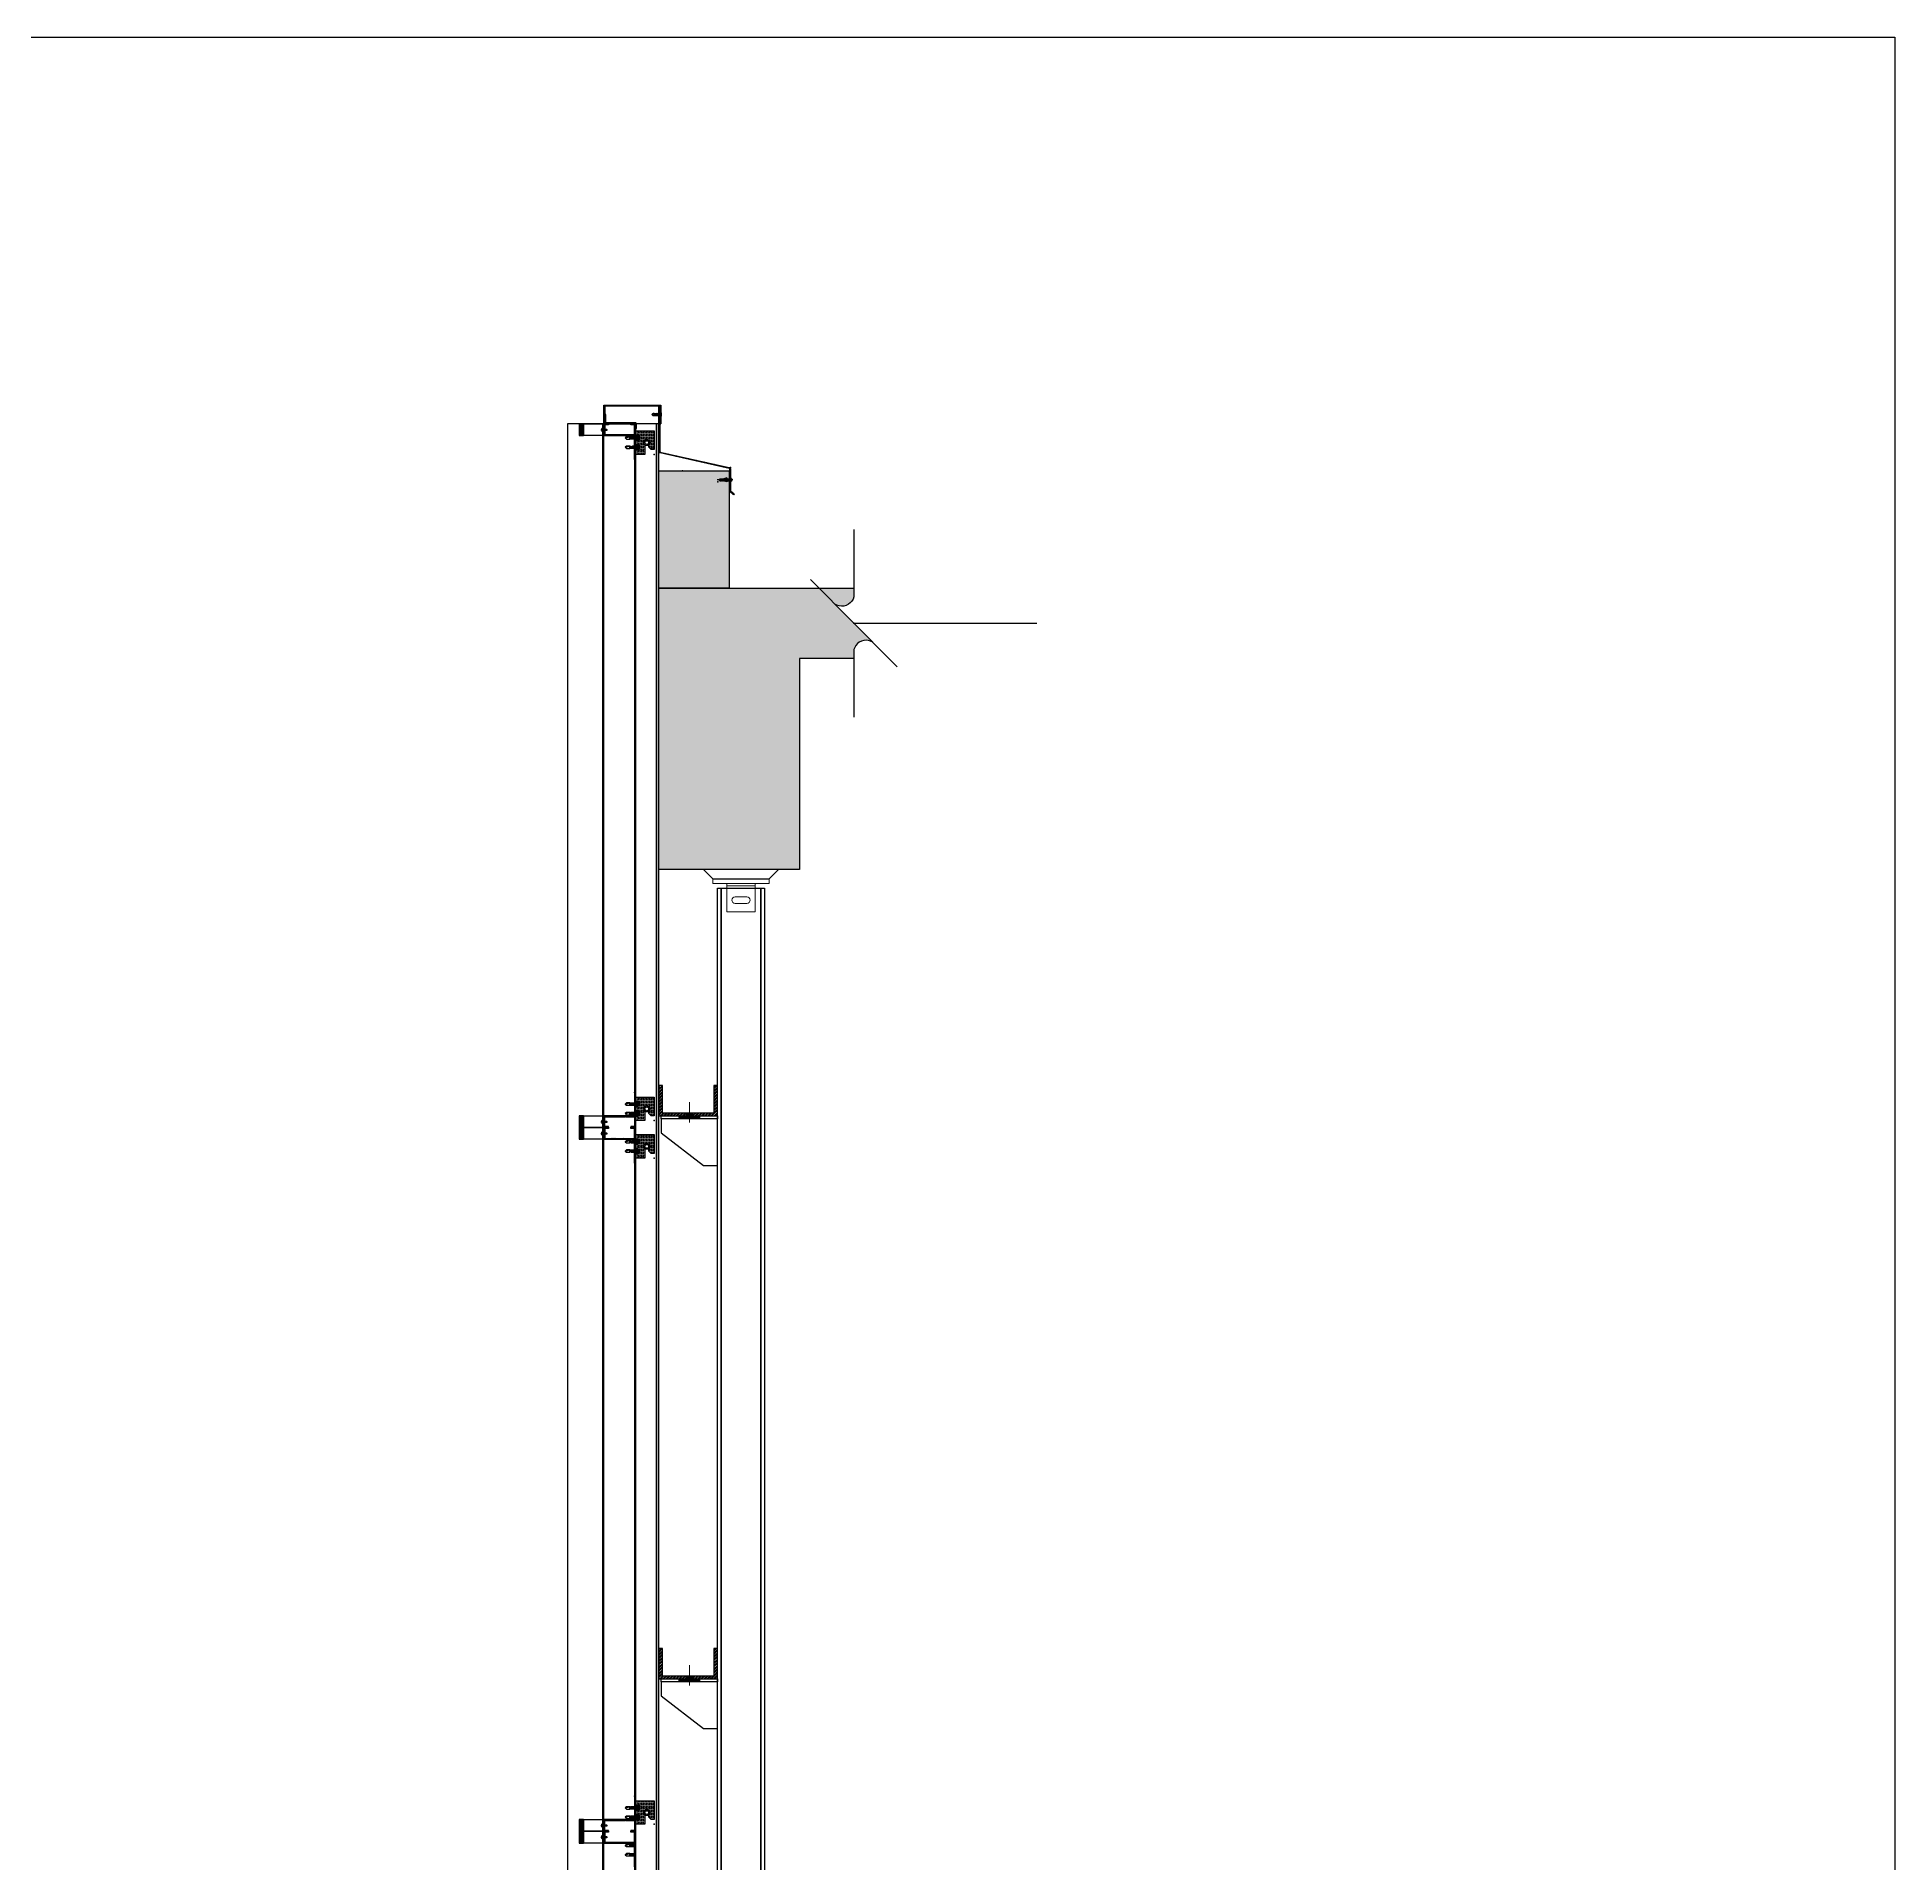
# Model space of a CAD drawing. Header units: millimetres. Extents: x -1379 to 1385823, y -4884429 to 548763.
# Drawn here: x 458330 to 462290, y -2438035 to -2434142 of the extents above; entities that cross this region are included whole.
import ezdxf
from ezdxf.xclip import XClip

# ---------------------------------------------------------------- set-up
doc = ezdxf.new("R2010")
doc.units = ezdxf.units.MM
doc.header["$XCLIPFRAME"] = 0
for name, pattern in [('CENTER', [50.8, 31.75, -6.35, 6.35, -6.35]), ('TA_HL_001.00000', [6.5, 3.55, -2.95]), ('XKITLINE00', [0])]:
    doc.linetypes.add(name, pattern=pattern)
for name, color, linetype in [('000 - 0_SYM_DWG_BREAKER_DEF_SUB', 250, 'Continuous'), ('000 - 0_SYM_DWG_BREAKER_MAIN_COLOR_1', 3, 'Continuous'), ('000 - 0_SYM_DWG_BREAKER_WIPEOUT_', 250, 'Continuous'), ('000 - CONCRETE_COL_CUT_COLOR_1', 1, 'Continuous'), ('000 - CONCRETE_COL_CUT_COLOR_5', 5, 'Continuous'), ('000 - CONCRETE_COL_HATCH_', 251, 'Continuous'), ('000 - CONCRETE_COL_WIPEOUT_', 250, 'Continuous'), ('000 - L I N E 0.1', 1, 'Continuous'), ('000 - STRUCTURE_STEEL_ACCESORIES_MAIN_COLOR_1', 2, 'Continuous'), ('000 - STRUCTURE_STEEL_FASTERN_MAIN_COLOR_2', 1, 'Continuous'), ('000 - STRUCTURE_STEEL_FRAMING_CUT_COLOR_4', 4, 'Continuous'), ('000 - STRUCTURE_STEEL_FRAMING_HATCH_', 251, 'Continuous'), ('000 - STRUCTURE_STEEL_FRAMING_MAIN_COLOR_1', 3, 'Continuous'), ('000 - STRUCTURE_STEEL_FRAMING_MAIN_COLOR_2', 2, 'Continuous'), ('000 - STRUCTURE_STEEL_FRAMING_SUB_COLOR_2', 1, 'Continuous'), ('000 - STRUCTURE_STEEL_FRAMING_WIPEOUT_', 250, 'Continuous'), ('010 - ASPG_ACCESSORIES_MAIN_COLOR_1', 1, 'Continuous'), ('010 - ASPG_ACCESSORIES_MAIN_COLOR_2', 2, 'Continuous'), ('010 - ASPG_ACCESSORIES_SUB_COLOR_2', 2, 'Continuous'), ('010 - ASPG_ACCESSORIES_SUB_COLOR_3', 3, 'Continuous'), ('010 - ASPG_ACCESSORIES_SYMBOL_', 251, 'Continuous'), ('010 - ASPG_ACCESSORIES_WIPEOUT_', 250, 'Continuous'), ('010 - ASPG_EXTR_MAIN_COLOR_2', 2, 'Continuous'), ('010 - ASPG_EXTR_WIPEOUT_', 250, 'Continuous'), ('010 - ASPG_FASTERN_MAIN_COLOR_1', 1, 'Continuous'), ('010 - ASPG_FASTERN_SUB_COLOR_2', 2, 'Continuous'), ('010 - ASPG_FASTERN_WIPEOUT_', 250, 'Continuous'), ('010 - ASPG_FLASHING_CUT_COLOR_3', 3, 'Continuous'), ('010 - ASPG_FLASHING_CUT_COLOR_4', 4, 'Continuous'), ('010 - ASPG_FLASHING_CUT_COLOR_5', 5, 'Continuous'), ('010 - ASPG_FLASHING_HATCH_', 251, 'Continuous'), ('010 - ASPG_FRAMING_CUT_COLOR_4', 4, 'Continuous'), ('010 - ASPG_FRAMING_HATCH_', 251, 'Continuous'), ('010 - ASPG_FRAMING_SUB_COLOR_2', 2, 'Continuous'), ('010 - ASPG_FRAMING_WIPEOUT_', 250, 'Continuous'), ('Center Line', 1, 'CENTER'), ('HATCH', 7, 'Continuous')]:
    doc.layers.add(name, color=color, linetype=linetype)
doc.layers.add('000 - STRUCTURE_STEEL_FRAMING_DEF_SUB', color=250, linetype='Continuous', plot=False)
doc.layers.add('010 - ASPG_ACCESSORIES_DEF_SUB', color=250, linetype='Continuous', plot=False)
doc.layers.add('Part', color=2, linetype='Continuous', lineweight=0)
doc.layers.add('SCREW', color=8, linetype='Continuous', lineweight=5)
doc.styles.add('Cetury Gothic', font='swissl.ttf')
pattern_1 = [(45, (2715.48714, 3084.9077), (-0.265165043, 0.265165043), []), (45, (2715.6639, 3084.9077), (-0.265165043, 0.265165043), [])]
pattern_2 = [(45, (0, 0), (-1.01028, 1.01028), []), (45, (0.6735, 0), (-1.01028, 1.01028), [])]

# ---------------------------------------------------------------- blocks, each defined once
blk = doc.blocks.new('000_ASPG_TYP_FILES_20260218-010703_FRAME_EXTR_HONLIZONTAL')
at = {"layer": '010 - ASPG_FRAMING_HATCH_'}
h = blk.add_hatch(dxfattribs=at)
h.set_pattern_fill('ANSI32', color=256, scale=0.1)
edge = h.paths.add_edge_path()
edge.add_line((74.7, 2), (25, 2))
edge.add_line((25, 2), (25, 67))
edge.add_arc((24.7, 67), 0.3, 0, 90)
edge.add_line((24.7, 67.3), (0.3, 67.3))
edge.add_arc((0.3, 67), 0.3, 90, 180)
edge.add_line((0, 67), (0, 57.6))
edge.add_arc((0.3, 57.6), 0.3, 180, 270)
edge.add_line((0.3, 57.3), (1.7, 57.3))
edge.add_arc((1.7, 57.6), 0.3, 270, 360)
edge.add_line((2, 57.6), (2, 65))
edge.add_arc((2.3, 65), 0.3, 90, 180, ccw=False)
edge.add_line((2.3, 65.3), (22.7, 65.3))
edge.add_arc((22.7, 65), 0.3, 0, 90, ccw=False)
edge.add_line((23, 65), (23, 49))
edge.add_line((23, 49), (23.5, 48.5))
edge.add_line((23.5, 48.5), (23, 48))
edge.add_line((23, 48), (23, 22.3))
edge.add_line((23, 22.3), (23.5, 21.8))
edge.add_line((23.5, 21.8), (23, 21.3))
edge.add_line((23, 21.3), (23, 2.3))
edge.add_arc((22.7, 2.3), 0.3, -90, 0, ccw=False)
edge.add_line((22.7, 2), (2.3, 2))
edge.add_arc((2.3, 2.3), 0.3, 180, 270, ccw=False)
edge.add_line((2, 2.3), (2, 9.7))
edge.add_arc((1.7, 9.7), 0.3, 0, 90)
edge.add_line((1.7, 10), (0.3, 10))
edge.add_arc((0.3, 9.7), 0.3, 90, 180)
edge.add_line((0, 9.7), (0, 0.3))
edge.add_arc((0.3, 0.3), 0.3, 180, 270)
edge.add_line((0.3, 0), (74.7, 0))
at = {"layer": '010 - ASPG_ACCESSORIES_DEF_SUB'}
for p in [(0, 67.3), (0, 57.3), (25, 67.3), (25, 67.3), (0, 10), (0, 10), (0, 0), (75, 2), (75, 0)]:
    blk.add_point(p, dxfattribs=at)
at = {"layer": '010 - ASPG_FRAMING_CUT_COLOR_4'}
blk.add_line((75, 0.3), (75, 1.7), dxfattribs=at)
blk.add_lwpolyline([(74.7, 2), (25, 2), (25, 67, 0.414214), (24.7, 67.3), (0.3, 67.3, 0.414214), (0, 67), (0, 57.6, 0.414214), (0.3, 57.3), (1.7, 57.3, 0.414214), (2, 57.6), (2, 65, -0.414214), (2.3, 65.3), (22.7, 65.3, -0.414214), (23, 65), (23, 49), (23.5, 48.5), (23, 48), (23, 22.3), (23.5, 21.8), (23, 21.3), (23, 2.3, -0.414214), (22.7, 2), (2.3, 2, -0.414214), (2, 2.3), (2, 9.7, 0.414214), (1.7, 10), (0.3, 10, 0.414214), (0, 9.7), (0, 0.3, 0.414214), (0.3, 0), (74.7, 0)], format="xyb", dxfattribs=at)
for centre, start, end in [((0.3, 57.6), 180, 270), ((1.7, 57.6), 270, 0), ((2.3, 65), 90, 180), ((0.3, 9.7), 90, 180), ((0.3, 0.3), 180, 270), ((1.7, 9.7), 0, 90), ((2.3, 2.3), 180, 270), ((22.7, 2.3), 270, 0), ((74.7, 1.7), 0, 90), ((74.7, 0.3), 270, 0)]:
    blk.add_arc(centre, 0.3, start, end, dxfattribs=at)
blk = doc.blocks.new('PZG35-9D5')
at = {"layer": 'Center Line'}
blk.add_line((0, 3.7), (0, -10.5), dxfattribs=at)
at = {"layer": 'SCREW', "color": 8}
for p, q in [((-1.4, 0), (-1.4, -1.1)), ((1.4, 0), (1.4, -0.6)), ((-1.9, -1.4), (1.9, -0.9)), ((-1.9, -1.4), (-1.4, -1.1)), ((-1.9, -1.4), (-1.4, -1.7)), ((-1.9, -2.7), (1.9, -2.2)), ((-1.9, -2.7), (-1.4, -2.4)), ((-1.9, -2.7), (-1.4, -3)), ((-1.9, -4), (-1.4, -3.7)), ((-1.9, -4), (-1, -3.9)), ((-1.9, -4), (-1.4, -4.3)), ((-1.4, -1.1), (1.4, -0.6)), ((-1.4, -1.7), (1.4, -1.2)), ((-1.4, -1.7), (-1.4, -2.4)), ((-1.4, -2.4), (1.4, -1.9)), ((-1.4, -3), (1.4, -2.5)), ((-1.4, -3), (-1.4, -3.7)), ((-1.4, -3.7), (-0.8, -3.6)), ((-1.4, -4.3), (-1.4, -8.1)), ((-1.4, -4.3), (-1.2, -4.3)), ((0, -9.5), (-1.4, -8.1)), ((0, -9.5), (1.4, -8.1)), ((0.6, -3.3), (1.4, -3.2)), ((0.7, -3.7), (1.9, -3.5)), ((0.7, -3.9), (1.4, -3.8)), ((0.7, -4.6), (1.4, -4.5)), ((0.7, -5), (1.9, -4.8)), ((0.7, -5.2), (1.4, -5.1)), ((1.9, -0.9), (1.4, -0.6)), ((1.9, -0.9), (1.4, -1.2)), ((1.4, -1.2), (1.4, -1.9)), ((1.9, -2.2), (1.4, -1.9)), ((1.9, -2.2), (1.4, -2.5)), ((1.4, -2.5), (1.4, -3.2)), ((1.9, -3.5), (1.4, -3.2)), ((1.9, -3.5), (1.4, -3.8)), ((1.4, -3.8), (1.4, -4.5)), ((1.9, -4.8), (1.4, -4.5)), ((1.9, -4.8), (1.4, -5.1)), ((1.4, -5.1), (1.4, -8.1))]:
    blk.add_line(p, q, dxfattribs=at)
blk.add_lwpolyline([(0, -9.5), (0.7, -5.2), (0.7, -3.6, 0.417657), (0.4, -3.3, 0.108102), (-0.8, -3.6), (-1.4, -4.7)], format="xyb", dxfattribs=at)
blk = doc.blocks.new('*U3145')
at = {"layer": 'SCREW', "color": 6}
blk.add_lwpolyline([(3, 1.8, 0.09906), (0.8, 2.5), (0.8, 2.3), (-0.8, 2.3), (-0.8, 2.5, 0.09906), (-3, 1.8, 0.266588), (-3.5, 1), (-3.5, 0.2, 0.414214), (-3.3, 0), (3.3, 0, 0.414214), (3.5, 0.2), (3.5, 1, 0.266588)], format="xyb", close=True, dxfattribs=at)
at = {"layer": 'SCREW'}
blk.add_blockref('PZG35-9D5', (0, 0), dxfattribs=at)
blk = doc.blocks.new('000_ASPG_TYP_FILES_BK_FOR_ASPG_LOUVERS_SIDE_VIEW')
blk.add_point((0, 0))
at = {"layer": '010 - ASPG_ACCESSORIES_MAIN_COLOR_1'}
blk.add_line((2.8, -12.5), (2.8, 12.5), dxfattribs=at)
for points in [[(43.2, -12.5), (0.8, -12.5), (0.8, 12.5), (43.2, 12.5)], [(52.5, 12.5), (43.2, 12.5), (43.2, -12.5), (52.5, -12.5)]]:
    blk.add_lwpolyline(points, close=True, dxfattribs=at)
at = {"layer": '010 - ASPG_ACCESSORIES_SUB_COLOR_3'}
for p, q in [((43.5, -12.5), (43.5, 12.5)), ((43.8, -12.5), (43.8, 12.5)), ((44.3, -12.5), (44.3, 12.5)), ((45, -12.5), (45, 12.5)), ((45.8, -12.5), (45.8, 12.5)), ((46.7, -12.5), (46.7, 12.5)), ((47.6, -12.5), (47.6, 12.5)), ((48.6, -12.5), (48.6, 12.5)), ((50.6, -12.5), (50.6, 12.5)), ((51.4, -12.5), (51.4, 12.5)), ((52.1, -12.5), (52.1, 12.5)), ((52.5, -12.5), (52.5, 12.5))]:
    blk.add_line(p, q, dxfattribs=at)
at = {"layer": 'SCREW', "rotation": 270}
blk.add_blockref('*U3145', (2.8, 0), dxfattribs=at)
blk = doc.blocks.new('A$C57452C2B')
at = {"layer": '010 - ASPG_FASTERN_MAIN_COLOR_1'}
for p, q in [((0.003, 0.0005), (0.003, 0.004)), ((0.01, 0), (0.004, 0)), ((0.007, 0.031), (0.0045, 0.021)), ((0.005, 0.0005), (0.005, 0.004)), ((0.009, 0.0005), (0.009, 0.004)), ((0.011, 0.0005), (0.011, 0.004))]:
    blk.add_line(p, q, dxfattribs=at)
for points in [[(0.014, 0.005), (0.014, 0.006), (0, 0.006), (0, 0.005), (0.003, 0.004), (0.011, 0.004)], [(0.0045, 0.021), (0.0045, 0.028), (0.007, 0.031), (0.0095, 0.028), (0.0095, 0.021)]]:
    blk.add_lwpolyline(points, close=True, dxfattribs=at)
for centre, radius, start, end in [((0.004, 0.0013), 0.00125, 216.8699, 323.1301), ((0.007, 0.0043), 0.00425, 241.9275, 298.0725), ((0.01, 0.0013), 0.00125, 216.8699, 323.1301)]:
    blk.add_arc(centre, radius, start, end, dxfattribs=at)
at = {"layer": '010 - ASPG_FASTERN_SUB_COLOR_2'}
for p in [(0.0095, 0.021), (0.0045, 0.021)]:
    blk.add_line(p, (0.0045, 0.0197), dxfattribs=at)
for points in [[(0.0045, 0.0167, 0.666667), (0.0045, 0.0182), (0.0095, 0.0195, 0.666667), (0.0095, 0.018)], [(0.0045, 0.0152, 0.666667), (0.0045, 0.0167), (0.0095, 0.018, 0.666667), (0.0095, 0.0165)], [(0.0045, 0.0137, 0.666667), (0.0045, 0.0152), (0.0095, 0.0165, 0.666667), (0.0095, 0.015)], [(0.0045, 0.0122, 0.666667), (0.0045, 0.0137), (0.0095, 0.015, 0.666667), (0.0095, 0.0135)], [(0.0045, 0.0107, 0.666667), (0.0045, 0.0122), (0.0095, 0.0135, 0.666667), (0.0095, 0.012)], [(0.0045, 0.0092, 0.666667), (0.0045, 0.0107), (0.0095, 0.012, 0.666667), (0.0095, 0.0105)], [(0.0045, 0.0077, 0.666667), (0.0045, 0.0092), (0.0095, 0.0105, 0.666667), (0.0095, 0.009)], [(0.0045, 0.0062, 0.666667), (0.0045, 0.0077), (0.0095, 0.009, 0.666667), (0.0095, 0.0075)], [(0.0047, 0.006, 0.091189), (0.0045, 0.0062), (0.0095, 0.0075, 0.666667), (0.0095, 0.006)]]:
    blk.add_lwpolyline(points, format="xyb", dxfattribs=at)
for centre, start, end in [((0.0042, 0.0189), 292.6199, 67.3801), ((0.0098, 0.0203), 112.6199, 247.3801)]:
    blk.add_arc(centre, 0.000812, start, end, dxfattribs=at)
blk = doc.blocks.new('A$C6d2a724f')
blk.add_wipeout([(-3.7, 6.3), (3.7, 6.3), (7.3, 0), (3.7, -6.3), (-3.7, -6.3), (-7.3, 0)]).dxf.layer = '010 - ASPG_FASTERN_MAIN_COLOR_1'
at = {"layer": '010 - ASPG_FASTERN_MAIN_COLOR_1'}
blk.add_lwpolyline([(-3.7, 6.3), (3.7, 6.3), (7.3, 0), (3.7, -6.3), (-3.7, -6.3), (-7.3, 0)], close=True, dxfattribs=at)
at = {"layer": '010 - ASPG_FASTERN_SUB_COLOR_2'}
for radius in [6.33, 3.96]:
    blk.add_circle((0, 0), radius, dxfattribs=at)
blk = doc.blocks.new('A$Cb3d6a647')
blk.add_wipeout([(0, -50), (0, -50), (0, 0), (40, 0), (40, -40), (33.7, -40), (28.7, -35), (28.7, -25), (27.4, -21.8), (24.2, -20.5), (21, -21.8), (19.7, -25), (19.7, -50)]).dxf.layer = '010 - ASPG_FASTERN_WIPEOUT_'
at = {"layer": 'HATCH'}
h = blk.add_hatch(dxfattribs=at)
h.set_pattern_fill('DOTS', color=252, scale=0.5)
h.paths.add_polyline_path([(3, 0), (3, -8), (4, -8), (5, -11), (8.5, -11, -0.236068), (9, -12), (9, -19), (5, -19), (4, -22), (3, -22), (3, -28), (4, -28), (5, -31), (8.5, -31, -0.236068), (9, -32), (9, -39), (5, -39), (4, -42), (3, -42), (3, -50), (19.7, -50), (19.7, -25, -1), (28.7, -25), (28.7, -35), (33.7, -40), (40, -40), (40, 0)])
blk.add_point((40, -50))
at = {"layer": '010 - ASPG_ACCESSORIES_MAIN_COLOR_1'}
blk.add_lwpolyline([(0, 0), (3, 0), (3, -50), (0, -50)], close=True, dxfattribs=at)
at = {"layer": '010 - ASPG_ACCESSORIES_MAIN_COLOR_2'}
blk.add_lwpolyline([(0, 0), (40, 0), (40, -40), (33.7, -40), (28.7, -35), (28.7, -25, 1), (19.7, -25), (19.7, -50), (0, -50)], format="xyb", close=True, dxfattribs=at)
at = {"extrusion": (0, 0, -1), "xscale": 1000, "yscale": 1000, "zscale": -1000, "rotation": 270}
for p in [(-9, -8), (-9, -28)]:
    blk.add_blockref('A$C57452C2B', p, dxfattribs=at)
blk.add_blockref('A$C6d2a724f', (24.2, -25))
blk = doc.blocks.new('*U3064')
blk.add_wipeout([(1475, 2), (25, 2), (25, 67.3), (1475, 67.3)]).dxf.layer = '010 - ASPG_FRAMING_WIPEOUT_'
at = {"xscale": -1}
blk.add_blockref('000_ASPG_TYP_FILES_20260218-010703_FRAME_EXTR_HONLIZONTAL', (1500, 0), dxfattribs=at)
blk.add_wipeout([(4500, 67.8), (4500, 144.8), (0, 144.8), (0, 67.8)]).dxf.layer = '010 - ASPG_EXTR_WIPEOUT_'
at = {"layer": '010 - ASPG_EXTR_MAIN_COLOR_2'}
blk.add_lwpolyline([(4500, 69.8), (4500, 144.8), (0, 144.8), (0, 69.8)], close=True, dxfattribs=at)
at = {"layer": '010 - ASPG_FRAMING_SUB_COLOR_2'}
blk.add_lwpolyline([(1475, 2), (25, 2), (25, 67.3), (1475, 67.3)], close=True, dxfattribs=at)
at = {"rotation": 90}
blk.add_blockref('000_ASPG_TYP_FILES_BK_FOR_ASPG_LOUVERS_SIDE_VIEW', (1487.5, 67.3), dxfattribs=at)
at = {"rotation": 270}
blk.add_blockref('A$Cb3d6a647', (1485, 0), dxfattribs=at)
blk = doc.blocks.new('*A2488')
at = {"layer": 'Part', "linetype": 'XKITLINE00', "lineweight": 0}
for p, q in [((560.731873, 232.946249), (560.571873, 232.946249)), ((560.571873, 232.946249), (560.571873, 231.646249)), ((560.731873, 231.766249), (560.731873, 232.946249)), ((563.071873, 232.946249), (562.911873, 232.946249)), ((562.911873, 232.946249), (562.911873, 231.766249)), ((563.071873, 231.646249), (563.071873, 232.946249)), ((560.571873, 231.646249), (563.071873, 231.646249)), ((562.911873, 231.766249), (560.731873, 231.766249))]:
    blk.add_line(p, q, dxfattribs=at)
blk = doc.blocks.new('*A2489')
at = {"layer": 'Part', "linetype": 'XKITLINE00', "lineweight": 0}
for p, q in [((560.671873, 231.526249), (560.671873, 231.646249)), ((563.071873, 231.526249), (560.671873, 231.526249)), ((563.071873, 231.646249), (563.071873, 231.526249))]:
    blk.add_line(p, q, dxfattribs=at)
blk = doc.blocks.new('*U2490')
blk.add_wipeout([(-120, 100), (-120, 106), (-125, 106), (-125, 171), (-117, 171), (-117, 112), (-8, 112), (-8, 171), (0, 171), (0, 106), (0, 100), (0, 0), (-30, 0), (-120, 70)])
at = {"layer": '000 - STRUCTURE_STEEL_FRAMING_HATCH_'}
h = blk.add_hatch(dxfattribs=at)
h.set_pattern_fill('ANSI32', color=256, scale=0.5)
h.paths.add_polyline_path([(-125, 171), (-125, 106), (0, 106), (0, 171), (-8, 171), (-8, 112), (-117, 112), (-117, 171)])
h = blk.add_hatch(dxfattribs=at)
h.set_pattern_fill('ANSI32', color=256, style=0)
h.set_pattern_definition(pattern_1)
h.paths.add_polyline_path([(-38, 106), (-38, 100), (-82, 100), (-82, 106)], flags=17)
h = blk.add_hatch(dxfattribs=at)
h.set_pattern_fill('ANSI32', color=256, style=0)
h.set_pattern_definition(pattern_1)
h.paths.add_polyline_path([(-53, 112), (-53, 106), (-67, 106), (-67, 112)], flags=17)
at = {"layer": '000 - STRUCTURE_STEEL_FRAMING_CUT_COLOR_4'}
blk.add_lwpolyline([(-125, 171), (-125, 106), (0, 106), (0, 171), (-8, 171), (-8, 112), (-117, 112), (-117, 171), (-125, 171)], dxfattribs=at)
at = {"layer": '000 - STRUCTURE_STEEL_FRAMING_DEF_SUB', "linetype": 'XKITLINE00', "lineweight": 0}
blk.add_line((-60, 92.1), (-60, 135), dxfattribs=at)
blk.add_line((-60, 92.1), (-60, 135), dxfattribs=at)
at = {"layer": '000 - STRUCTURE_STEEL_FRAMING_HATCH_', "linetype": 'XKITLINE00', "lineweight": 0}
for p, q in [((-82, 100), (-82, 106)), ((-82, 100), (-82, 106)), ((-67, 106), (-67, 112)), ((-67, 106), (-67, 112)), ((-53, 106), (-53, 112)), ((-53, 106), (-53, 112)), ((-38, 100), (-38, 106)), ((-38, 100), (-38, 106))]:
    blk.add_line(p, q, dxfattribs=at)
at = {"layer": '000 - STRUCTURE_STEEL_FRAMING_MAIN_COLOR_2'}
blk.add_lwpolyline([(-120, 106), (0, 106), (0, 100), (-120, 100)], close=True, dxfattribs=at)
blk.add_lwpolyline([(-120, 100), (-120, 70), (-30, 0), (0, 0), (0, 100), (-120, 100)], dxfattribs=at)
at = {"lineweight": 0, "xscale": 50, "yscale": 50, "zscale": 50}
blk.add_blockref('*A2488', (-28153.6, -11476.3), dxfattribs=at)
at = {"layer": '000 - STRUCTURE_STEEL_FRAMING_MAIN_COLOR_2', "xscale": 50, "yscale": 50, "zscale": 50}
blk.add_blockref('*A2489', (-28153.6, -11476.3), dxfattribs=at)
blk = doc.blocks.new('*U3400')
blk.add_wipeout([(-50, 40), (50, 40), (50, 3410), (-50, 3410)])
blk.add_wipeout([(-225, -100), (-175, -100), (-175, 4400), (-225, 4400)]).dxf.layer = '000 - STRUCTURE_STEEL_FRAMING_WIPEOUT_'
at = {"layer": '000 - STRUCTURE_STEEL_ACCESORIES_MAIN_COLOR_1', "lineweight": 0}
blk.add_line((30, 3360), (-30, 3360), dxfattribs=at)
blk.add_lwpolyline([(-15.2, 3378.5), (-12.5, 3378), (12.5, 3378), (15.2, 3378.5), (17.4, 3380.1), (19, 3382.3), (19.5, 3385), (19, 3387.7), (17.4, 3389.9), (15.2, 3391.5), (12.5, 3392), (-12.5, 3392), (-15.2, 3391.5), (-17.4, 3389.9), (-19, 3387.7), (-19.5, 3385), (-19, 3382.3), (-17.4, 3380.1), (-15.2, 3378.5)], close=True, dxfattribs=at)
at = {"layer": '000 - STRUCTURE_STEEL_FRAMING_SUB_COLOR_2'}
blk.add_lwpolyline([(-42, 3410), (42, 3410), (42, 40), (-42, 40)], close=True, dxfattribs=at)
blk.add_blockref('*U2490', (-50, 1619))
blk.add_wipeout([(60, 3430), (60, 3420), (-60, 3420), (-60, 3430), (-80, 3450), (80, 3450)]).dxf.layer = '000 - STRUCTURE_STEEL_FRAMING_WIPEOUT_'
at = {"layer": '000 - STRUCTURE_STEEL_FRAMING_MAIN_COLOR_1'}
for points in [[(-225, -100), (-180, -100), (-180, 4400), (-225, 4400)], [(-180, -100), (-175, -100), (-175, 4400), (-180, 4400)]]:
    blk.add_lwpolyline(points, close=True, dxfattribs=at)
blk.add_wipeout([(60, 3430), (60, 3420), (-60, 3420), (-60, 3430), (-80, 3450), (80, 3450)])
at = {"layer": '000 - STRUCTURE_STEEL_ACCESORIES_MAIN_COLOR_1', "lineweight": 0}
for p, q in [((-30, 3360), (-30, 3420)), ((30, 3415), (-30, 3415)), ((30, 3420), (30, 3360))]:
    blk.add_line(p, q, dxfattribs=at)
at = {"layer": '000 - STRUCTURE_STEEL_FASTERN_MAIN_COLOR_2'}
blk.add_line((-60, 3430), (60, 3430), dxfattribs=at)
at = {"layer": '000 - STRUCTURE_STEEL_FASTERN_MAIN_COLOR_2', "lineweight": 0}
blk.add_lwpolyline([(60, 3430), (60, 3420), (-60, 3420), (-60, 3430), (-80, 3450), (80, 3450)], close=True, dxfattribs=at)
at = {"layer": '000 - STRUCTURE_STEEL_FRAMING_MAIN_COLOR_1'}
blk.add_lwpolyline([(42, 3410), (50, 3410), (50, 40), (42, 40)], close=True, dxfattribs=at)
for p in [(-50, 2819), (-50, 1619)]:
    blk.add_blockref('*U2490', p)
blk.add_lwpolyline([(-50, 3410), (-42, 3410), (-42, 40), (-50, 40)], close=True, dxfattribs=at)
blk = doc.blocks.new('*U3065')
blk.add_wipeout([(1475, 2), (25, 2), (25, 67.3), (1475, 67.3)]).dxf.layer = '010 - ASPG_FRAMING_WIPEOUT_'
at = {"layer": '010 - ASPG_FRAMING_SUB_COLOR_2'}
blk.add_lwpolyline([(1475, 2), (25, 2), (25, 67.3), (1475, 67.3)], close=True, dxfattribs=at)
at = {"rotation": 90}
for p in [(12.5, 67.3), (1487.5, 67.3)]:
    blk.add_blockref('000_ASPG_TYP_FILES_BK_FOR_ASPG_LOUVERS_SIDE_VIEW', p, dxfattribs=at)
blk.add_blockref('000_ASPG_TYP_FILES_20260218-010703_FRAME_EXTR_HONLIZONTAL', (0, 0))
at = {"xscale": -1}
blk.add_blockref('000_ASPG_TYP_FILES_20260218-010703_FRAME_EXTR_HONLIZONTAL', (1500, 0), dxfattribs=at)
at = {"rotation": 270}
for p in [(65, 0), (1485, 0)]:
    blk.add_blockref('A$Cb3d6a647', p, dxfattribs=at)
blk = doc.blocks.new('A$C5129835f')
blk.add_lwpolyline([(357.31, -277), (0, -277), (0, 0), (357.31, 0)], close=True)
blk = doc.blocks.new('*U3071')
at = {"layer": '000 - CONCRETE_COL_HATCH_'}
h = blk.add_hatch(dxfattribs=at)
h.set_pattern_fill('AR-CONC', color=256, scale=0.04)
h.set_pattern_definition([(50, (52200, -850306.8257), (7.28738676, -0.63756342), [0.762, -8.382]), (355, (52200, -850306.826), (-1.40973686, 7.64227381), [0.6096, -6.70562337]), (100.4514447, (52200.607, -850306.879), (5.877649884, 7.004710076), [0.64760035, -7.123609784]), (46.1842, (52200, -850304.794), (10.84316164, -1.68169312), [1.143, -12.573]), (96.6355576, (52200.904, -850304.934), (9.49616536, 9.89704498), [0.97140093, -10.68542433]), (351.1841512, (52200, -850304.794), (9.49616536, 9.89704498), [0.91439868, -10.05838928]), (21, (52201.016, -850305.3017), (6.06457565, -4.090607927), [0.762, -8.382]), (326, (52201.016, -850305.302), (2.472081134, 7.367518645), [0.6096, -6.7056]), (71.451445, (52201.5214, -850305.6426), (8.53665677, 3.276910755), [0.64760035, -7.123597504]), (37.5, (52200, -850306.8257), (0.12354413, 3.382201555), [0, -6.62432, 0, -6.8072, 0, -6.731]), (7.5, (52200, -850306.8257), (2.6727865, 4.007222993), [0, -3.88112, 0, -6.47192, 0, -2.5654]), (327.5, (52197.7343, -850306.8257), (5.423623807, -0.22914976), [0, -2.54, 0, -7.9248, 0, -10.5156]), (317.5, (52196.7183, -850306.8257), (5.925167255, 1.017059641), [0, -3.302, 0, -5.26288, 0, -7.4676])])
h.paths.add_polyline_path([(0, 0), (0, -450), (-300, -450), (-300, 150), (1200, 150), (1200, 0)])
at = {"layer": '000 - CONCRETE_COL_CUT_COLOR_1', "color": 0, "lineweight": -2}
blk.add_lwpolyline([(0, 0), (0, -450), (-300, -450), (-300, 150), (1200, 150), (1200, 0), (1200, 0), (1200, 0), (1200, 0), (1200, 0), (1200, 0), (1200, 0), (1200, 0), (1200, 0), (1200, 0), (1200, 0), (1200, 0), (1200, 0), (1200, 0), (1200, 0), (1200, 0), (1200, 0), (1200, 0), (1200, 0), (1200, 0), (1200, 0), (1200, 0), (1200, 0), (1200, 0), (1200, 0), (1200, 0), (1200, 0), (1200, 0), (1200, 0), (1200, 0), (1200, 0), (1200, 0), (1200, 0), (1200, 0), (1200, 0), (1200, 0), (1200, 0), (1200, 0), (1200, 0), (1200, 0), (1200, 0), (1200, 0), (1200, 0)], close=True, dxfattribs=at)
blk = doc.blocks.new('*U3080')
blk.add_wipeout([(25.99, -13.33), (0, -13.33), (0, -3.75), (-0.11, -3.43), (-0.29, -3.15), (-0.51, -2.9), (-0.78, -2.69), (-1.09, -2.54), (-1.41, -2.45), (-1.75, -2.42), (-2.08, -2.46), (-2.4, -2.56), (-2.7, -2.71), (0, 0), (2.69, 2.69), (2.39, 2.54), (2.07, 2.45), (1.73, 2.42), (1.4, 2.46), (1.08, 2.55), (0.78, 2.7), (0.52, 2.9), (0.29, 3.15), (0.12, 3.44), (0, 3.75), (0, 13.33), (25.99, 13.33), (25.99, 3.75), (26.11, 3.44), (26.28, 3.15), (26.5, 2.9), (26.77, 2.7), (27.07, 2.55), (27.39, 2.46), (27.72, 2.42), (28.05, 2.45), (28.38, 2.54), (28.67, 2.69), (25.99, 0), (23.28, -2.71), (23.58, -2.56), (23.91, -2.46), (24.24, -2.42), (24.58, -2.45), (24.9, -2.54), (25.2, -2.69), (25.47, -2.9), (25.7, -3.15), (25.87, -3.43), (25.99, -3.75)]).dxf.layer = '000 - 0_SYM_DWG_BREAKER_WIPEOUT_'
at = {"layer": '000 - 0_SYM_DWG_BREAKER_DEF_SUB'}
blk.add_line((0, 0), (25.99, 0), dxfattribs=at)
at = {"layer": '000 - 0_SYM_DWG_BREAKER_MAIN_COLOR_1', "color": 0, "linetype": 'ByBlock', "lineweight": -2}
blk.add_line((-6.18, -6.2), (6.18, 6.2), dxfattribs=at)
blk.add_lwpolyline([(0, -13.33), (0, -3.75), (-0.11, -3.43), (-0.29, -3.15), (-0.51, -2.9), (-0.78, -2.69), (-1.09, -2.54), (-1.41, -2.45), (-1.75, -2.42), (-2.08, -2.46), (-2.4, -2.56), (-2.7, -2.71), (0, 0), (2.69, 2.69), (2.39, 2.54), (2.07, 2.45), (1.73, 2.42), (1.4, 2.46), (1.08, 2.55), (0.78, 2.7), (0.52, 2.9), (0.29, 3.15), (0.12, 3.44), (0, 3.75), (0, 13.33)], dxfattribs=at)
at = {"layer": '000 - 0_SYM_DWG_BREAKER_MAIN_COLOR_1', "color": 1, "linetype": 'ByBlock', "lineweight": -2}
blk.add_point((0, 0), dxfattribs=at)
blk = doc.blocks.new('A$C09BF45C0')
at = {"layer": '010 - ASPG_ACCESSORIES_SUB_COLOR_3'}
for p, q in [((0, 0.019), (0, 0.0195)), ((0.009, 0.0195), (0, 0.0195)), ((0.009, 0.019), (0, 0.019)), ((0.002, 0.019), (0.0025, 0.0172)), ((0.002, 0.0164), (0.007, 0.0175)), ((0.002, 0.0144), (0.007, 0.0155)), ((0.002, 0.0124), (0.007, 0.0135)), ((0.002, 0.0104), (0.007, 0.0115)), ((0.002, 0.0084), (0.0043, 0.0089)), ((0.002, 0.0064), (0.0033, 0.0067)), ((0.002, 0.0044), (0.0027, 0.0046)), ((0.0025, 0.0169), (0.0025, 0.0172)), ((0.0025, 0.0149), (0.0025, 0.0161)), ((0.0025, 0.0129), (0.0025, 0.0141)), ((0.0025, 0.0109), (0.0025, 0.0121)), ((0.0025, 0.0089), (0.0025, 0.0101)), ((0.0025, 0.0069), (0.0025, 0.0081)), ((0.0025, 0.0049), (0.0025, 0.0061)), ((0.0025, 0.0024), (0.0025, 0.0041)), ((0.0025, 0.0024), (0.0045, 0)), ((0.0039, 0.0207), (0.0039, 0.02)), ((0.0039, 0.02), (0.0051, 0.02)), ((0.0045, 0), (0.0065, 0.0081)), ((0.0045, 0), (0.0065, 0.0024)), ((0.0051, 0.02), (0.0051, 0.0207)), ((0.0057, 0.0092), (0.007, 0.0095)), ((0.0065, 0.0081), (0.0057, 0.0015)), ((0.0064, 0.0074), (0.007, 0.0075)), ((0.0065, 0.0158), (0.0065, 0.017)), ((0.0065, 0.0138), (0.0065, 0.015)), ((0.0065, 0.0118), (0.0065, 0.013)), ((0.0065, 0.0098), (0.0065, 0.011)), ((0.0065, 0.0078), (0.0065, 0.009)), ((0.0065, 0.0024), (0.0065, 0.007)), ((0.0065, 0.0058), (0.0065, 0.007)), ((0.0065, 0.0038), (0.0065, 0.005)), ((0.0066, 0.0177), (0.007, 0.019)), ((0.009, 0.019), (0.009, 0.0195))]:
    blk.add_line(p, q, dxfattribs=at)
for points in [[(0.0025, 0.0169), (0.0065, 0.0178, 0.222712), (0.007, 0.0175, -0.168799), (0.0065, 0.017), (0.0025, 0.0161, -0.16927), (0.002, 0.0164, 0.183704)], [(0.0025, 0.0149), (0.0065, 0.0158, 0.222712), (0.007, 0.0155, -0.168799), (0.0065, 0.015), (0.0025, 0.0141, -0.16927), (0.002, 0.0144, 0.183704)], [(0.0025, 0.0129), (0.0065, 0.0138, 0.222712), (0.007, 0.0135, -0.168799), (0.0065, 0.013), (0.0025, 0.0121, -0.16927), (0.002, 0.0124, 0.183704)], [(0.0025, 0.0109), (0.0065, 0.0118, 0.222712), (0.007, 0.0115, -0.168799), (0.0065, 0.011), (0.0025, 0.0101, -0.16927), (0.002, 0.0104, 0.183704)]]:
    blk.add_lwpolyline(points, format="xyb", close=True, dxfattribs=at)
for points in [[(0.0041, 0.0085), (0.0025, 0.0081, -0.16927), (0.002, 0.0084, 0.183704), (0.0025, 0.0089), (0.0065, 0.0098, 0.222712), (0.007, 0.0095, -0.168799), (0.0065, 0.009), (0.0061, 0.009)], [(0.0032, 0.0063), (0.0025, 0.0061, -0.16927), (0.002, 0.0064, 0.183704), (0.0025, 0.0069), (0.0035, 0.0071)], [(0.0027, 0.0042), (0.0025, 0.0041, -0.16927), (0.002, 0.0044, 0.183704), (0.0025, 0.0049)], [(0.0065, 0.0077), (0.0065, 0.0078, 0.222712), (0.007, 0.0075, -0.168799), (0.0065, 0.007), (0.0064, 0.007)]]:
    blk.add_lwpolyline(points, format="xyb", dxfattribs=at)
blk.add_lwpolyline([(0.0025, 0.0049), (0.0028, 0.0049)], dxfattribs=at)
for centre, radius, start, end in [((0.0045, 0.0117), 0.00904, 60.1372, 119.8628), ((0.0176, 0.0018), 0.0151, 151.1413, 177.5421), ((0.0052, 0.008), 0.00131, 2.4501, 128.8284)]:
    blk.add_arc(centre, radius, start, end, dxfattribs=at)
at = {"layer": '010 - ASPG_ACCESSORIES_SUB_COLOR_3', "insert": (0.005, 0.0067), "char_height": 0.001, "width": 0.059684, "attachment_point": 2, "style": 'Cetury Gothic'}
blk.add_mtext('\\A1;{\\H0.7x;\\C150;\\S3/4;\\H1.429x;" }', dxfattribs=at)
blk = doc.blocks.new('000 - SELF_DRILLING_NO8.')
at = {"layer": '000 - L I N E 0.1', "color": 2, "xscale": 1000, "yscale": 1000, "zscale": 1000, "rotation": 90}
blk.add_blockref('A$C09BF45C0', (19, -4.5), dxfattribs=at)
blk = doc.blocks.new('*U2556')
at = {"layer": '010 - ASPG_ACCESSORIES_MAIN_COLOR_2'}
blk.add_lwpolyline([(-0.0029, 0.0013), (-0.0027, 0.0017, -0.57735), (-0.0025, 0.0017), (-0.0023, 0.0013), (-0.0018, 0.0013), (-0.0015, 0.0017, -0.57735), (-0.0014, 0.0017), (-0.0011, 0.0013), (-0.0006, 0.0013), (-0.0004, 0.0017, -0.57735), (-0.0002, 0.0017), (0, 0.0014), (0, 0.0029, -0.049876), (0.0015, 0.0028, -0.129377), (0.0022, 0, -0.129377), (0.0015, -0.0028, -0.049876), (0, -0.0029), (0, -0.0013), (0, -0.0013), (-0.0006, -0.0013), (-0.0008, -0.0017, -0.577351), (-0.0009, -0.0017), (-0.0012, -0.0013), (-0.0017, -0.0013), (-0.0019, -0.0017, -0.577351), (-0.0021, -0.0017), (-0.0023, -0.0013), (-0.0029, -0.0013), (-0.0031, -0.0017, -0.57735), (-0.0033, -0.0017)], format="xyb", dxfattribs=at)
at = {"layer": '010 - ASPG_ACCESSORIES_SUB_COLOR_2'}
for p, q in [((-0.0033, -0.0025), (-0.0033, 0.0025)), ((-0.0029, 0.0013), (-0.0033, 0.0013)), ((-0.0029, -0.0013), (-0.0033, 0.0007)), ((-0.0018, 0.0013), (-0.0023, 0.0013)), ((-0.0006, 0.0013), (-0.0011, 0.0013)), ((0, 0.0029), (0, -0.0029)), ((0.0015, 0.0028), (0.0015, -0.0028)), ((0.0015, 0.0004), (0.0015, -0.0004)), ((0.0022, 0.0004), (0.0015, 0.0004)), ((-0.0033, -0.0017), (-0.0033, -0.0016)), ((-0.0031, -0.0017), (-0.0029, -0.0013)), ((-0.0023, -0.0013), (-0.0029, -0.0013)), ((-0.0012, -0.0013), (-0.0017, -0.0013)), ((0, -0.0013), (-0.0006, -0.0013)), ((0.0015, -0.0004), (0.0022, -0.0004))]:
    blk.add_line(p, q, dxfattribs=at)
for points in [[(-0.0021, -0.0017), (-0.0023, -0.0013), (-0.0029, 0.0013), (-0.0027, 0.0017, -0.57735), (-0.0025, 0.0017), (-0.0023, 0.0013), (-0.0017, -0.0013), (-0.0019, -0.0017, -0.57)], [(-0.0009, -0.0017), (-0.0012, -0.0013), (-0.0018, 0.0013), (-0.0015, 0.0017, -0.57735), (-0.0014, 0.0017), (-0.0011, 0.0013), (-0.0006, -0.0013), (-0.0008, -0.0017, -0.57)]]:
    blk.add_lwpolyline(points, format="xyb", close=True, dxfattribs=at)
blk.add_lwpolyline([(0, -0.0013), (0, -0.0013), (-0.0006, 0.0013), (-0.0004, 0.0017, -0.57735), (-0.0002, 0.0017), (0, 0.0014)], format="xyb", dxfattribs=at)
for centre, radius, start, end in [((0, -0.0044), 0.00734, 78.5788, 90), ((-0.0034, 0), 0.00561, 0, 29.4871), ((-0.0034, 0), 0.00561, 330.5129, 0), ((-0.0032, -0.0016), 0.0000944, 210, 330), ((0, 0.0044), 0.00734, 270, 281.4212)]:
    blk.add_arc(centre, radius, start, end, dxfattribs=at)
blk.add_wipeout([(-0.002, 0.0025), (-0.002, -0.0025), (-0.008, -0.0025), (-0.008, -0.0041), (-0.0148, -0.0025), (-0.0148, -0.0019), (-0.016, -0.0019), (-0.016, -0.0025), (-0.0173, -0.0025), (-0.0173, -0.0019), (-0.0185, -0.0019), (-0.0185, -0.0025), (-0.0198, -0.0025), (-0.0198, -0.0019), (-0.021, -0.0019), (-0.021, -0.0025), (-0.0223, -0.0025), (-0.0235, -0.0012), (-0.0235, -0.0005), (-0.0093, -0.0005), (-0.0093, 0.0005), (-0.0235, 0.0005), (-0.0235, 0.0013), (-0.0223, 0.0025), (-0.021, 0.0025), (-0.021, 0.0019), (-0.0198, 0.0019), (-0.0198, 0.0025), (-0.0185, 0.0025), (-0.0185, 0.0019), (-0.0173, 0.0019), (-0.0173, 0.0025), (-0.016, 0.0025), (-0.016, 0.0019), (-0.0148, 0.0019), (-0.0148, 0.0025), (-0.008, 0.0041), (-0.008, 0.0025)]).dxf.layer = '010 - ASPG_ACCESSORIES_WIPEOUT_'
blk.add_point((-0.0275, -0.0041))
at = {"layer": '010 - ASPG_ACCESSORIES_MAIN_COLOR_2'}
blk.add_lwpolyline([(-0.002, 0.0025), (-0.002, -0.0025), (-0.008, -0.0025), (-0.008, -0.0041), (-0.0148, -0.0025), (-0.0148, -0.0019), (-0.016, -0.0019), (-0.016, -0.0025), (-0.0173, -0.0025), (-0.0173, -0.0019), (-0.0185, -0.0019), (-0.0185, -0.0025), (-0.0198, -0.0025), (-0.0198, -0.0019), (-0.021, -0.0019), (-0.021, -0.0025), (-0.0223, -0.0025), (-0.0235, -0.0012), (-0.0235, -0.0005), (-0.0093, -0.0005), (-0.0093, 0.0005), (-0.0235, 0.0005), (-0.0235, 0.0013), (-0.0223, 0.0025), (-0.021, 0.0025), (-0.021, 0.0019), (-0.0198, 0.0019), (-0.0198, 0.0025), (-0.0185, 0.0025), (-0.0185, 0.0019), (-0.0173, 0.0019), (-0.0173, 0.0025), (-0.016, 0.0025), (-0.016, 0.0019), (-0.0148, 0.0019), (-0.0148, 0.0025), (-0.008, 0.0041), (-0.008, 0.0025), (-0.002, 0.0025)], close=True, dxfattribs=at)
at = {"layer": '010 - ASPG_ACCESSORIES_SUB_COLOR_2'}
for p, q in [((-0.0093, 0.0005), (-0.0235, 0.0005)), ((-0.0198, 0.0019), (-0.021, 0.0019)), ((-0.0173, 0.0019), (-0.0185, 0.0019)), ((-0.0148, 0.0019), (-0.016, 0.0019)), ((-0.008, 0.0041), (-0.0148, 0.0025)), ((-0.0148, 0.0025), (-0.002, 0.0025)), ((-0.0148, 0.0005), (-0.0148, 0.0025)), ((-0.0093, -0.0005), (-0.0093, 0.0005)), ((-0.008, 0.0025), (-0.008, 0.0041)), ((-0.0198, -0.0019), (-0.021, -0.0019)), ((-0.0173, -0.0019), (-0.0185, -0.0019)), ((-0.0148, -0.0019), (-0.016, -0.0019)), ((-0.0148, -0.0025), (-0.0148, -0.0005)), ((-0.002, -0.0025), (-0.0148, -0.0025)), ((-0.008, -0.0041), (-0.0148, -0.0025)), ((-0.008, -0.0041), (-0.008, -0.0025))]:
    blk.add_line(p, q, dxfattribs=at)
for points in [[(-0.0235, 0.0005), (-0.0235, 0.0013), (-0.0223, 0.0025), (-0.021, 0.0025), (-0.021, 0.0005)], [(-0.0198, 0.0005), (-0.0198, 0.0025), (-0.0185, 0.0025), (-0.0185, 0.0005)], [(-0.0173, 0.0005), (-0.0173, 0.0025), (-0.016, 0.0025), (-0.016, 0.0005)], [(-0.0093, -0.0005), (-0.0235, -0.0005)], [(-0.021, -0.0005), (-0.021, -0.0025), (-0.0223, -0.0025), (-0.0235, -0.0012), (-0.0235, -0.0005)], [(-0.0185, -0.0005), (-0.0185, -0.0025), (-0.0198, -0.0025), (-0.0198, -0.0005)], [(-0.016, -0.0005), (-0.016, -0.0025), (-0.0173, -0.0025), (-0.0173, -0.0005)]]:
    blk.add_lwpolyline(points, dxfattribs=at)
at = {"layer": '010 - ASPG_ACCESSORIES_SYMBOL_'}
blk.add_line((0.0046, 0), (-0.0288, 0), dxfattribs=at)
blk = doc.blocks.new('*U3083')
at = {"layer": '010 - ASPG_FLASHING_HATCH_'}
h = blk.add_hatch(dxfattribs=at)
h.set_pattern_fill('ANSI32', color=251, scale=0.03)
h.set_pattern_definition(pattern_2)
h.paths.add_polyline_path([(54, 0), (52, 0), (52, 38), (-65.3, 38), (-65.3, 0), (-67.3, 0), (-67.3, 40), (54, 40)])
h = blk.add_hatch(dxfattribs=at)
h.set_pattern_fill('ANSI32', color=251, scale=0.03)
h.set_pattern_definition(pattern_2)
edge = h.paths.add_edge_path()
edge.add_line((-65.3, 20), (-65.3, 2))
edge.add_arc((-63.3, 2), 2, 180, 270)
edge.add_line((-63.3, 0), (0, 0))
edge.add_line((0, 0), (0, -10))
edge.add_line((0, -10), (2, -10))
edge.add_line((2, -10), (2, 0))
edge.add_arc((0, 0), 2, 0, 90)
edge.add_line((0, 2), (-63.3, 2))
edge.add_line((-63.3, 2), (-63.3, 20))
edge.add_line((-63.3, 20), (-65.3, 20))
h = blk.add_hatch(dxfattribs=at)
h.set_pattern_fill('ANSI32', color=251, scale=0.03)
h.set_pattern_definition([(45, (0, 117), (-10.1028, 10.1028), []), (45, (6.735, 117), (-10.1028, 10.1028), [])])
edge = h.paths.add_edge_path()
edge.add_line((203, -143), (210.7, -149.4))
edge.add_line((210.7, -149.4), (209.4, -151))
edge.add_line((209.4, -151), (201, -143.9))
edge.add_line((201, -143.9), (201, -96))
edge.add_arc((200, -96), 1, 360, 450)
edge.add_line((200, -95), (53, -62))
edge.add_arc((53, -59), 3, 180, 270, ccw=False)
edge.add_line((50, -59), (50, 38))
edge.add_line((50, 38), (52, 38))
edge.add_line((52, 38), (52, -59))
edge.add_arc((53, -59), 1, 180, 270)
edge.add_line((53, -60), (200, -93))
edge.add_arc((200, -96), 3, 0, 90, ccw=False)
edge.add_line((203, -96), (203, -143))
for p in [(100, -100), (203, -93)]:
    blk.add_point(p)
at = {"layer": '010 - ASPG_FLASHING_CUT_COLOR_3'}
blk.add_lwpolyline([(54, 0), (52, 0), (52, 38), (-65.3, 38), (-65.3, 0), (-67.3, 0), (-67.3, 40), (54, 40)], close=True, dxfattribs=at)
at = {"layer": '010 - ASPG_FLASHING_CUT_COLOR_4'}
blk.add_lwpolyline([(-65.3, 20), (-65.3, 2, 0.414214), (-63.3, 0), (0, 0), (0, -10), (2, -10), (2, 0, 0.414214), (0, 2), (-63.3, 2), (-63.3, 20)], format="xyb", close=True, dxfattribs=at)
at = {"layer": '010 - ASPG_FLASHING_CUT_COLOR_5'}
blk.add_lwpolyline([(203, -143), (210.7, -149.4), (209.4, -151), (201, -143.9), (201, -96, 0.414214), (200, -95), (53, -62, -0.414214), (50, -59), (50, 38), (52, 38), (52, -59, 0.414214), (53, -60), (200, -93, -0.414214), (203, -96)], format="xyb", close=True, dxfattribs=at)
at = {"rotation": 180}
blk.add_blockref('000 - SELF_DRILLING_NO8.', (54, 20), dxfattribs=at)
at = {"layer": '000 - L I N E 0.1', "color": 2, "xscale": 1000, "yscale": 1000, "zscale": 1000}
blk.add_blockref('*U2556', (203, -119.5), dxfattribs=at)
blk = doc.blocks.new('*U3084')
at = {"layer": '000 - CONCRETE_COL_HATCH_'}
h = blk.add_hatch(dxfattribs=at)
h.set_pattern_fill('AR-CONC', color=256, scale=0.04)
h.set_pattern_definition([(50, (6900, -849206.8257), (7.28738676, -0.63756342), [0.762, -8.382]), (355, (6900, -849206.826), (-1.40973686, 7.64227381), [0.6096, -6.70562337]), (100.4514447, (6900.607, -849206.879), (5.877649884, 7.004710076), [0.64760035, -7.123609784]), (46.1842, (6900, -849204.794), (10.84316164, -1.68169312), [1.143, -12.573]), (96.6355576, (6900.904, -849204.934), (9.49616536, 9.89704498), [0.97140093, -10.68542433]), (351.1841512, (6900, -849204.794), (9.49616536, 9.89704498), [0.91439868, -10.05838928]), (21, (6901.016, -849205.3017), (6.06457565, -4.090607927), [0.762, -8.382]), (326, (6901.016, -849205.302), (2.472081134, 7.367518645), [0.6096, -6.7056]), (71.451445, (6901.5214, -849205.6426), (8.53665677, 3.276910755), [0.64760035, -7.123597504]), (37.5, (6900, -849206.8257), (0.12354413, 3.382201555), [0, -6.62432, 0, -6.8072, 0, -6.731]), (7.5, (6900, -849206.8257), (2.6727865, 4.007222993), [0, -3.88112, 0, -6.47192, 0, -2.5654]), (327.5, (6897.7343, -849206.8257), (5.423623807, -0.22914976), [0, -2.54, 0, -7.9248, 0, -10.5156]), (317.5, (6896.7183, -849206.8257), (5.925167255, 1.017059641), [0, -3.302, 0, -5.26288, 0, -7.4676])])
h.paths.add_polyline_path([(0, 0), (0, 250), (150, 250), (150, 0)])
at = {"layer": '000 - CONCRETE_COL_CUT_COLOR_1', "color": 0, "lineweight": -2}
blk.add_lwpolyline([(0, 0), (0, 250), (150, 250), (150, 0), (150, 0), (150, 0), (150, 0), (150, 0), (150, 0), (150, 0), (150, 0), (150, 0), (150, 0), (150, 0), (150, 0), (150, 0), (150, 0), (150, 0), (150, 0), (150, 0), (150, 0), (150, 0), (150, 0), (150, 0), (150, 0), (150, 0), (150, 0), (150, 0), (150, 0), (150, 0), (150, 0), (150, 0), (150, 0), (150, 0), (150, 0), (150, 0), (150, 0), (150, 0), (150, 0), (150, 0), (150, 0), (150, 0), (150, 0), (150, 0), (150, 0), (150, 0), (150, 0), (150, 0)], close=True, dxfattribs=at)

msp = doc.modelspace()

# ---------------------------------------------------------------- block references
at = {"linetype": 'TA_HL_001.00000', "xscale": -1, "yscale": -1, "rotation": 270}
msp.add_blockref('*U3064', (459605.1, -2439465.8), dxfattribs=at)

# ---------------------------------------------------------------- next in the draw order: block references
msp.add_blockref('*U3400', (459830.1, -2439365.8))

# ---------------------------------------------------------------- next in the draw order: block references
at = {"xscale": 25, "yscale": 25, "zscale": 2}
msp.add_blockref('A$C5129835f', (453357.4, -2434141.6), dxfattribs=at)

# ---------------------------------------------------------------- next in the draw order: block references
at = {"linetype": 'TA_HL_001.00000', "xscale": -1, "yscale": -1, "rotation": 270}
msp.add_blockref('*U3065', (459605.1, -2437965.8), dxfattribs=at)
at = {"layer": '000 - CONCRETE_COL_CUT_COLOR_5'}
ref = msp.add_blockref('*U3071', (459955.1, -2435465.8), dxfattribs=at)
XClip(ref).set_block_clipping_path([(-838.5927484645, -494.0653615021), (225.2675224604, 415.1757126348)])

# ---------------------------------------------------------------- next in the draw order: block references
at = {"linetype": 'TA_HL_001.00000', "xscale": -1, "yscale": -1, "rotation": 270}
msp.add_blockref('*U3065', (459605.1, -2436465.8), dxfattribs=at)
at = {"color": 3, "xscale": 15, "yscale": -15, "zscale": 15}
msp.add_blockref('*U3080', (460070.7, -2435390.8), dxfattribs=at)

# ---------------------------------------------------------------- next in the draw order: block references
msp.add_blockref('*U3083', (459605.1, -2434965.8))

# ---------------------------------------------------------------- next in the draw order: block references
at = {"layer": '000 - CONCRETE_COL_CUT_COLOR_5'}
msp.add_blockref('*U3084', (459655.1, -2435315.8), dxfattribs=at)

doc.saveas('drawing.dxf')
